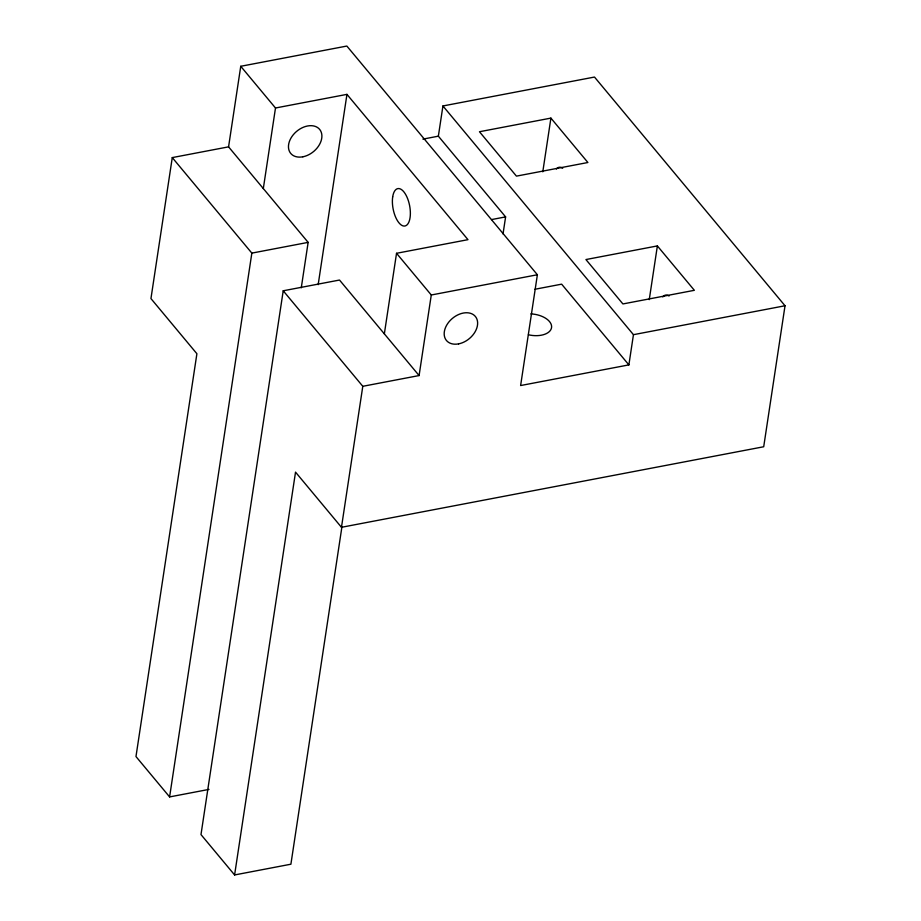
<?xml version="1.0" encoding="UTF-8"?>
<svg xmlns="http://www.w3.org/2000/svg" width="921" height="921" viewBox="0 0 921 921"><rect width="100%" height="100%" fill="white"/><g stroke="black" fill="none" stroke-linecap="round" stroke-linejoin="round"><path stroke-width="1.38" d="M301.271 287.812L308.144 242.373L228.569 146.853L172.273 157.595L150.952 298.577L196.898 353.733L135.974 756.555L169.602 796.918L209.009 789.401M228.569 146.853L240.749 66.289L346.849 46.05L537.38 274.757L520.618 385.542L628.882 364.889L633.452 334.68L442.932 105.961L594.494 77.053L785.026 305.76L763.705 446.754L341.472 527.296L295.526 472.128L234.602 874.95L290.898 864.209L341.956 526.639M169.602 796.918L251.847 253.114L172.273 157.595M263.314 188.563L275.494 107.999L240.749 66.289M283.219 290.783L362.793 386.302L419.09 375.561L339.515 280.042L283.219 290.783L200.985 834.587L234.602 874.95M318.171 284.67L346.952 94.368L275.494 107.999M341.472 527.296L362.793 386.302M384.345 333.863L396.537 253.298L467.983 239.667L346.952 94.368M503.027 233.934L505.606 216.896L438.361 136.17L442.932 105.961M419.09 375.561L431.281 294.996L396.537 253.298M542.791 171.813L550.908 118.107L479.461 131.738L516.439 176.13L587.897 162.51L550.908 118.107M649.259 299.624L657.375 245.919L585.929 259.549L622.907 303.942L694.365 290.311L657.375 245.919M422.889 139.129L438.361 136.17M251.847 253.114L308.144 242.373M491.549 219.578L505.606 216.896M431.281 294.996L537.38 274.757M534.928 289.263L561.637 284.163L628.882 364.889M633.452 334.68L785.026 305.76M662.798 296.93A18.673 8.254 79.2 0 1 669.049 295.998M556.399 169.027A18.673 8.254 79.2 0 1 562.685 168.267M530.876 313.888A19.042 10.649 8.6 0 1 551.575 327.416A19.042 10.649 8.6 0 1 528.424 334.772M458.577 343.878A18.8 13.182 -39.8 0 0 476.422 318.033A18.8 13.182 -39.8 0 0 447.733 323.501A18.8 13.182 -39.8 0 0 458.577 343.878M392.691 196.875A19.042 8.416 79.2 0 0 403.674 226.025A19.042 8.416 79.2 0 0 407.761 198.994A19.042 8.416 79.2 0 0 392.691 196.875M302.859 156.8A18.8 13.182 -39.8 0 0 320.692 130.955A18.8 13.182 -39.8 0 0 292.003 136.435A18.8 13.182 -39.8 0 0 302.859 156.8"/></g></svg>
